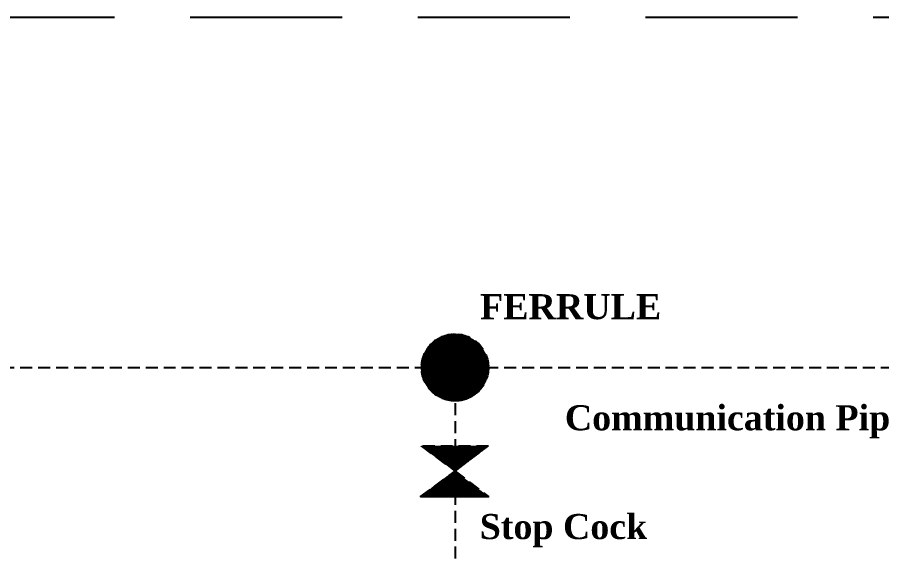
# Model space of a CAD drawing. Header units: inches. Extents: x 482566 to 494966, y -26460 to -22226.
# Drawn here: x 486263 to 486806, y -22693 to -22357 of the extents above; entities that cross this region are included whole.
import ezdxf

# ---------------------------------------------------------------- set-up
doc = ezdxf.new("R2010")
doc.units = ezdxf.units.IN
doc.header["$LTSCALE"] = 15
doc.header["$MEASUREMENT"] = 0
doc.linetypes.add('DASHED', pattern=[0.75, 0.5, -0.25])
doc.linetypes.add('TRATTEGGIATA2', pattern=[9.525, 6.35, -3.175])
doc.layers.add('I-ANNO-TEXT', color=7, linetype='Continuous', lineweight=18)
doc.layers.add('SUI GAS LINE', color=30, linetype='TRATTEGGIATA2')
doc.layers.add('Water Main', color=5, linetype='DASHED')
doc.styles.add('MICRO', font='')
doc.styles.get('MICRO').set_extended_font_data('MicrogrammaSSi', bold=True)
pattern_1 = [(45, (-14025.69636, 143.73362), (-0.088388347648, 0.088388347648), [])]

msp = doc.modelspace()

# ---------------------------------------------------------------- hatches: boundary and pattern name
at = {"layer": 'Water Main'}
h = msp.add_hatch(dxfattribs=at)
h.set_pattern_fill('ANSI31', color=256)
h.set_pattern_definition(pattern_1)
h.paths.add_polyline_path([(486516.76, -22576.82), (486558.78, -22576.82, 1)])
h.paths.add_polyline_path([(486558.78, -22576.82), (486537.77, -22576.82), (486537.77, -22597.83, 0.414214)])
h.paths.add_polyline_path([(486537.77, -22576.82), (486516.76, -22576.82, 0.414214), (486537.77, -22597.83)])
h = msp.add_hatch(dxfattribs=at)
h.set_pattern_fill('ANSI31', color=256)
h.set_pattern_definition(pattern_1)
h.paths.add_polyline_path([(486558.26, -22626.32), (486537.77, -22626.32), (486537.77, -22641.88)])
h.paths.add_polyline_path([(486537.77, -22626.32), (486516.76, -22626.32), (486537.77, -22641.88)])
h = msp.add_hatch(dxfattribs=at)
h.set_pattern_fill('ANSI31', color=256)
h.set_pattern_definition(pattern_1)
h.paths.add_polyline_path([(486537.77, -22641.88), (486537.77, -22658.02), (486559.03, -22658.02)])
h.paths.add_polyline_path([(486537.77, -22641.88), (486515.98, -22658.02), (486537.77, -22658.02)])

# ---------------------------------------------------------------- linework, layer by layer
at = {"layer": 'SUI GAS LINE'}
msp.add_line((484228.5, -22357), (487809, -22357), dxfattribs=at)
at = {"layer": 'Water Main'}
for p, q in [((484217.45, -22576.82, 10.35), (487828.53, -22576.82, 10.35)), ((486537.77, -22576.82, 10.35), (486537.77, -23223.57, 10.35))]:
    msp.add_line(p, q, dxfattribs=at)
at = {"layer": 'Water Main', "elevation": 10.35}
msp.add_lwpolyline([(486558.78, -22626.32), (486516.76, -22626.32), (486537.77, -22641.88), (486558.26, -22626.32)], dxfattribs=at)
msp.add_lwpolyline([(486515.98, -22658.02), (486537.77, -22641.88), (486559.03, -22658.02)], close=True, dxfattribs=at)
at = {"layer": 'Water Main'}
msp.add_circle((486537.77, -22576.82, 10.35), 21.01, dxfattribs=at)

# ---------------------------------------------------------------- texts
at = {"layer": 'I-ANNO-TEXT', "char_height": 15.75, "attachment_point": 1, "style": 'MICRO'}
for s, insert in [('{\\fTimes New Roman Baltic|b1|i0|c0|p18;FERRULE}', (486553.49, -22530.79, 10.35)), ("{\\fTimes New Roman Baltic|b1|i0|c0|p18;Communication Pipe 4''-%%C}", (486606.67, -22600.52, 10.35)), ('{\\fTimes New Roman Baltic|b1|i0|c0|p18;Stop Cock}', (486553.29, -22668.83, 10.35))]:
    msp.add_mtext_dynamic_manual_height_columns(s, width=6800.2533, gutter_width=1.5, heights=[0], dxfattribs=dict(at, insert=insert))

doc.saveas('drawing.dxf')
